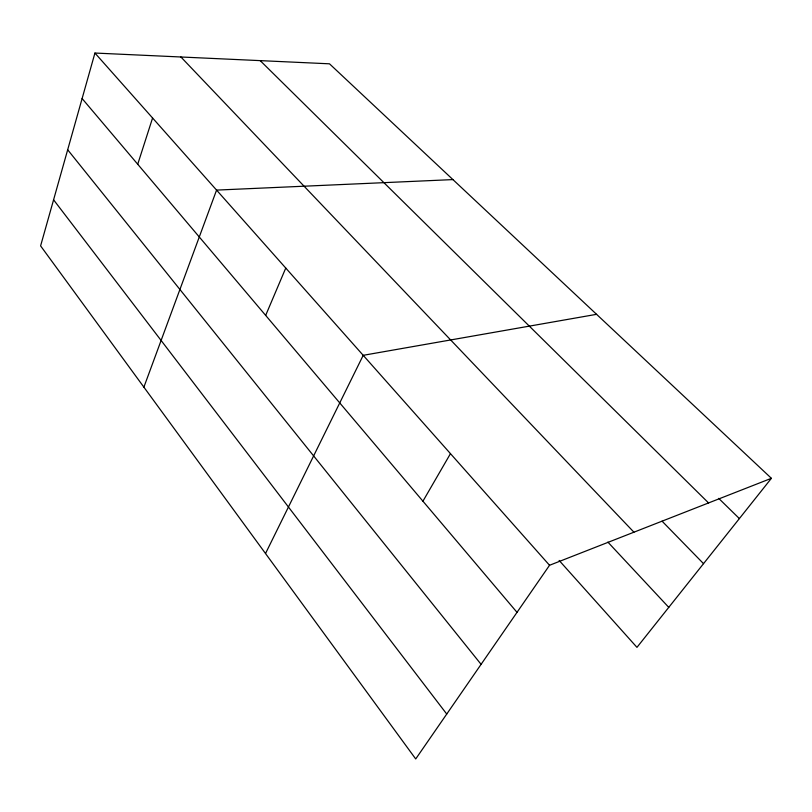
<?xml version="1.0" encoding="UTF-8"?>
<svg xmlns="http://www.w3.org/2000/svg" width="812" height="812" viewBox="0 0 812 812"><rect width="100%" height="100%" fill="white"/><g stroke="black" fill="none" stroke-linecap="round" stroke-linejoin="round"><path stroke-width="1.22" d="M94.933 53.044L40.6 245.884L415.714 758.956L549.541 565.274L771.4 478.309L329.489 63.813L94.933 53.044L549.541 565.274M137.725 164.247L152.585 118.004M143.886 387.151L216.571 190.099L452.934 179.594M265.666 315.401L285.763 268.062M265.514 553.52L363.208 355.321L596.566 314.325M422.93 501.197L450.467 453.644M771.4 478.309L636.963 647.357L559.133 560.442M718.711 498.375L739.377 518.584M260.195 60.626L708.561 502.943M662.074 521.172L703.527 563.66M180.903 56.992L633.928 532.195M607.873 542.091L668.773 607.366M82.114 98.546L517.011 612.349M67.68 149.784L481.09 664.338M53.582 199.813L446.742 714.052"/></g></svg>
